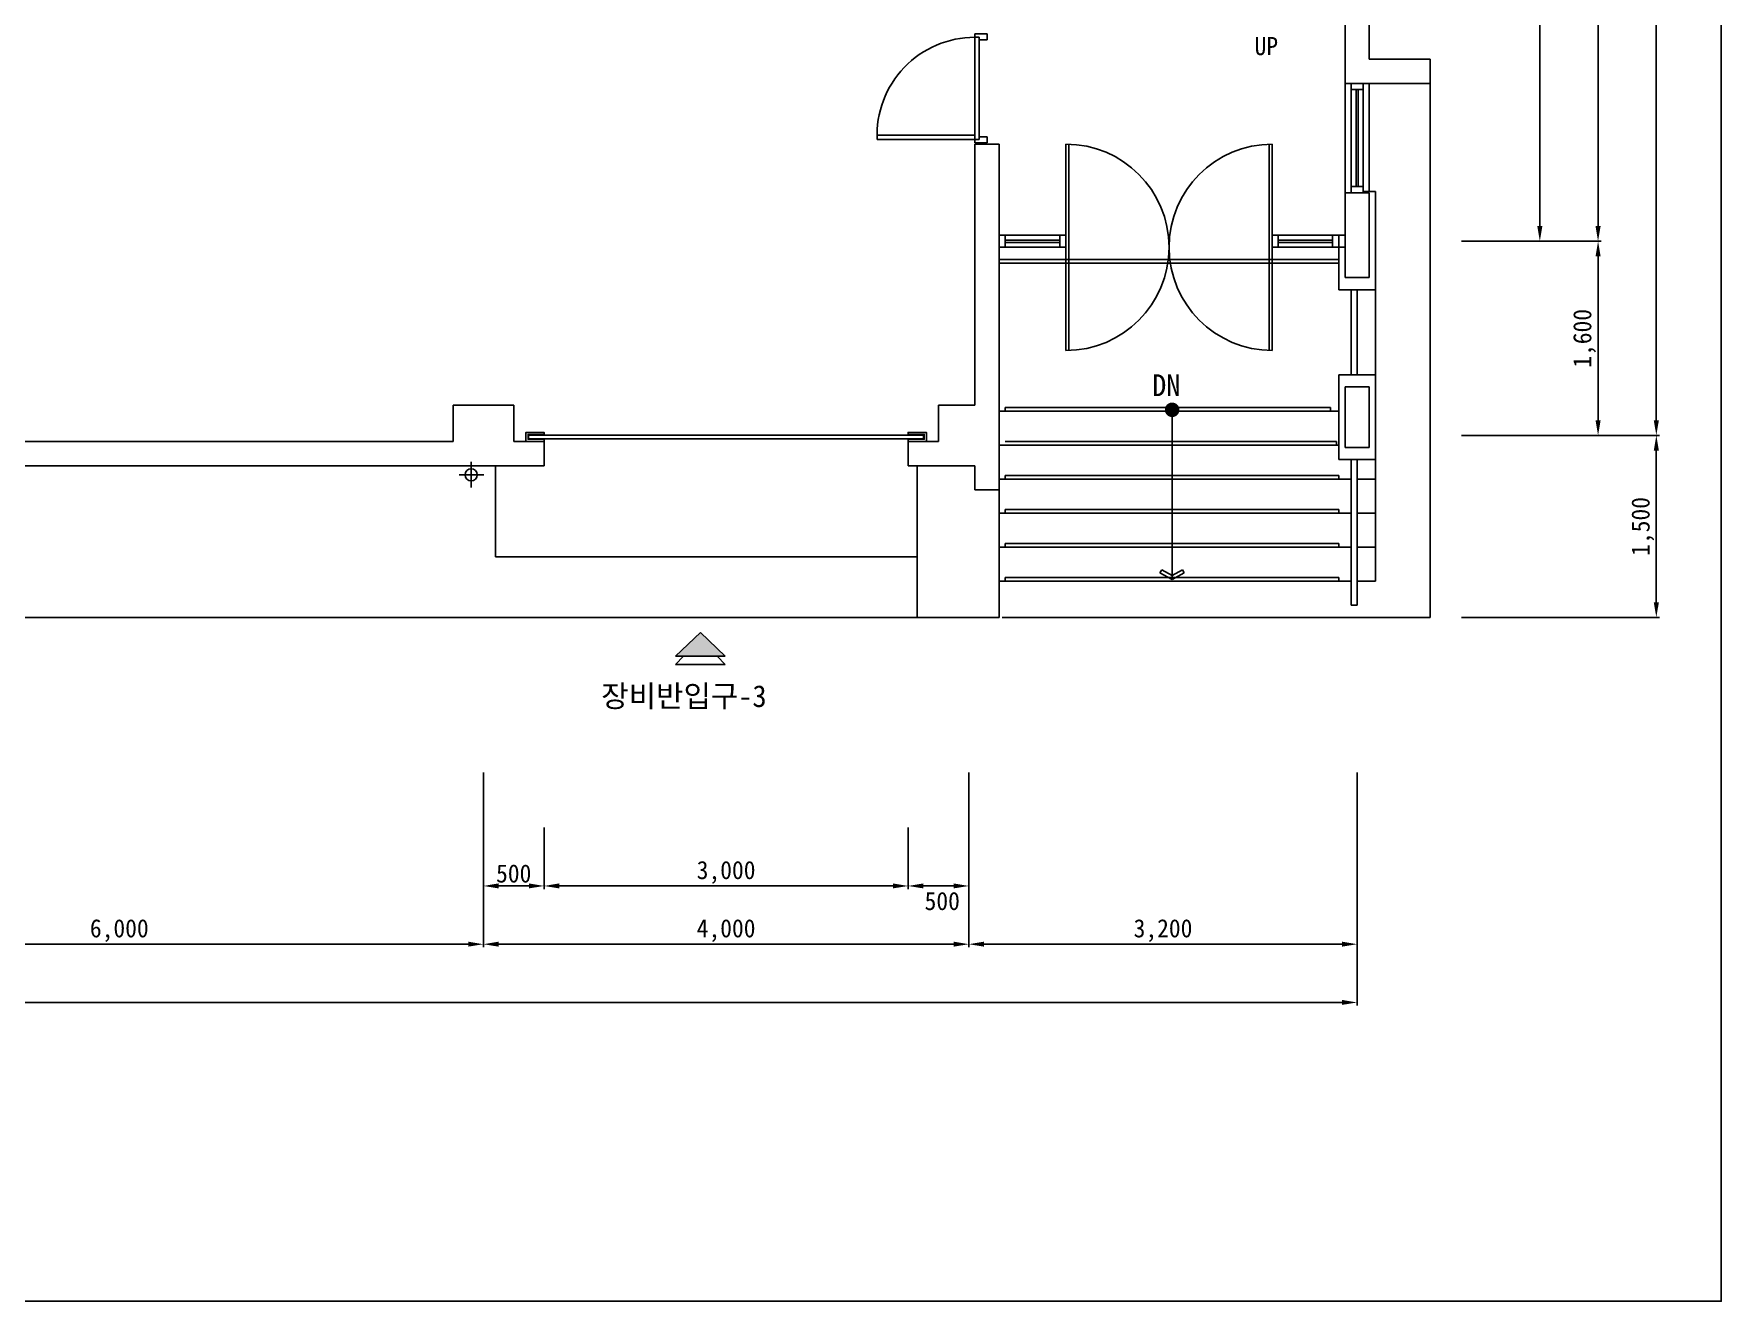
# Model space of a CAD drawing. Header units: millimetres. Extents: x -163045 to -123245, y -266638 to -235393.
# Drawn here: x -137150 to -123245, y -266638 to -256193 of the extents above; entities that cross this region are included whole.
import ezdxf
from ezdxf.enums import TextEntityAlignment as Align

# ---------------------------------------------------------------- set-up
doc = ezdxf.new("R2010")
doc.units = ezdxf.units.MM
doc.layers.add('TX-PAPR', color=2, linetype='Continuous', plot=False)
doc.layers.add('TZ-BASE', color=253, linetype='Continuous')
doc.layers.add('TZ-DIMS', color=1, linetype='Continuous')
doc.styles.get("Standard").update_dxf_attribs({"font": 'GulimChe.ttf'})
doc.dimstyles.new('D50', dxfattribs={"dimscale": 50, "dimtxt": 3, "dimasz": 2.5, "dimexe": 0.5, "dimexo": 0.5, "dimgap": 0.5, "dimtad": 1, "dimdec": 0, "dimzin": 1, "dimdsep": 46, "dimlunit": 6, "dimtxsty": 'Standard', "dimcen": 1, "dimclrd": 1, "dimclre": 1, "dimclrt": 3, "dimadec": 0, "dimazin": 0, "dimtfac": 1, "dimtdec": 0, "dimtix": 1, "dimtmove": 2, "dimatfit": 3, "dimfxl": 0, "dimtvp": 2, "dimlwd": -1, "dimlwe": -1, "dimarcsym": 0})

# ---------------------------------------------------------------- blocks, each defined once
blk = doc.blocks.new('*D1067')
at = {"layer": 'DEFPOINTS', "color": 0, "ltscale": 0.1}
for p in [(-125411, -250503), (-125411, -259503), (-123780, -259503)]:
    blk.add_point(p, dxfattribs=at)
at = {"layer": 'TZ-DIMS', "color": 1, "ltscale": 0.1}
for p, q in [((-125386, -250503), (-123755, -250503)), ((-123780, -250628), (-123780, -259378)), ((-125386, -259503), (-123755, -259503))]:
    blk.add_line(p, q, dxfattribs=at)
for points in [[(-123801, -250628), (-123759, -250628), (-123780, -250503)], [(-123801, -259378), (-123759, -259378), (-123780, -259503)]]:
    blk.add_solid(points, dxfattribs=at)
at = {"layer": 'TZ-DIMS', "color": 3, "ltscale": 0.1, "insert": (-123891, -255003), "char_height": 150, "attachment_point": 5, "rotation": 90}
blk.add_mtext('9,000', dxfattribs=at)
blk = doc.blocks.new('*D1074')
at = {"layer": 'DEFPOINTS', "color": 0, "ltscale": 0.1}
for p in [(-157445, -262682), (-126245, -262682), (-157445, -264176)]:
    blk.add_point(p, dxfattribs=at)
at = {"layer": 'TZ-DIMS', "color": 1, "ltscale": 0.1}
for p, q in [((-157445, -262707), (-157445, -264201)), ((-126245, -262707), (-126245, -264201)), ((-126370, -264176), (-157320, -264176))]:
    blk.add_line(p, q, dxfattribs=at)
for points in [[(-157320, -264155), (-157320, -264196), (-157445, -264176)], [(-126370, -264155), (-126370, -264196), (-126245, -264176)]]:
    blk.add_solid(points, dxfattribs=at)
at = {"layer": 'TZ-DIMS', "color": 3, "ltscale": 0.1, "insert": (-141845, -264064), "char_height": 150, "attachment_point": 5}
blk.add_mtext('31,200', dxfattribs=at)
blk = doc.blocks.new('*D1075')
at = {"layer": 'DEFPOINTS', "color": 0, "ltscale": 0.1}
for p in [(-129445, -262256), (-126245, -262256), (-126245, -263696)]:
    blk.add_point(p, dxfattribs=at)
at = {"layer": 'TZ-DIMS', "color": 1, "ltscale": 0.1}
for p, q in [((-129445, -262281), (-129445, -263721)), ((-126245, -262281), (-126245, -263721)), ((-129320, -263696), (-126370, -263696))]:
    blk.add_line(p, q, dxfattribs=at)
for points in [[(-129320, -263675), (-129320, -263716), (-129445, -263696)], [(-126370, -263675), (-126370, -263716), (-126245, -263696)]]:
    blk.add_solid(points, dxfattribs=at)
at = {"layer": 'TZ-DIMS', "color": 3, "ltscale": 0.1, "insert": (-127845, -263584), "char_height": 150, "attachment_point": 5}
blk.add_mtext('3,200', dxfattribs=at)
blk = doc.blocks.new('*D1079')
at = {"layer": 'DEFPOINTS', "color": 0, "ltscale": 0.1}
for p in [(-129945, -262710), (-129445, -262710), (-129945, -263216)]:
    blk.add_point(p, dxfattribs=at)
at = {"layer": 'TZ-DIMS', "color": 1, "ltscale": 0.1}
for p, q in [((-129945, -262735), (-129945, -263241)), ((-129445, -262735), (-129445, -263241)), ((-129570, -263216), (-129820, -263216))]:
    blk.add_line(p, q, dxfattribs=at)
for points in [[(-129820, -263195), (-129820, -263236), (-129945, -263216)], [(-129570, -263195), (-129570, -263236), (-129445, -263216)]]:
    blk.add_solid(points, dxfattribs=at)
at = {"layer": 'TZ-DIMS', "color": 3, "ltscale": 0.1, "insert": (-129664, -263341), "char_height": 150, "attachment_point": 5}
blk.add_mtext('500', dxfattribs=at)
blk = doc.blocks.new('*D1080')
at = {"layer": 'DEFPOINTS', "color": 0, "ltscale": 0.1}
for p in [(-132945, -262710), (-129945, -262710), (-132945, -263216)]:
    blk.add_point(p, dxfattribs=at)
at = {"layer": 'TZ-DIMS', "color": 1, "ltscale": 0.1}
for p, q in [((-132945, -262735), (-132945, -263241)), ((-129945, -262735), (-129945, -263241)), ((-130070, -263216), (-132820, -263216))]:
    blk.add_line(p, q, dxfattribs=at)
for points in [[(-132820, -263195), (-132820, -263236), (-132945, -263216)], [(-130070, -263195), (-130070, -263236), (-129945, -263216)]]:
    blk.add_solid(points, dxfattribs=at)
at = {"layer": 'TZ-DIMS', "color": 3, "ltscale": 0.1, "insert": (-131445, -263104), "char_height": 150, "attachment_point": 5}
blk.add_mtext('3,000', dxfattribs=at)
blk = doc.blocks.new('*D1081')
at = {"layer": 'DEFPOINTS', "color": 0, "ltscale": 0.1}
for p in [(-133445, -262710), (-132945, -262710), (-133445, -263216)]:
    blk.add_point(p, dxfattribs=at)
at = {"layer": 'TZ-DIMS', "color": 1, "ltscale": 0.1}
for p, q in [((-133445, -262735), (-133445, -263241)), ((-132945, -262735), (-132945, -263241)), ((-133070, -263216), (-133320, -263216))]:
    blk.add_line(p, q, dxfattribs=at)
for points in [[(-133320, -263195), (-133320, -263236), (-133445, -263216)], [(-133070, -263195), (-133070, -263236), (-132945, -263216)]]:
    blk.add_solid(points, dxfattribs=at)
at = {"layer": 'TZ-DIMS', "color": 3, "ltscale": 0.1, "insert": (-133195, -263114), "char_height": 150, "attachment_point": 5}
blk.add_mtext('500', dxfattribs=at)
blk = doc.blocks.new('*D1086')
at = {"layer": 'DEFPOINTS', "color": 0, "ltscale": 0.1}
for p in [(-125411, -259503), (-125411, -261003), (-123780, -261003)]:
    blk.add_point(p, dxfattribs=at)
at = {"layer": 'TZ-DIMS', "color": 1, "ltscale": 0.1}
for p, q in [((-125386, -259503), (-123755, -259503)), ((-123780, -259628), (-123780, -260878)), ((-125386, -261003), (-123755, -261003))]:
    blk.add_line(p, q, dxfattribs=at)
for points in [[(-123801, -259628), (-123759, -259628), (-123780, -259503)], [(-123801, -260878), (-123759, -260878), (-123780, -261003)]]:
    blk.add_solid(points, dxfattribs=at)
at = {"layer": 'TZ-DIMS', "color": 3, "ltscale": 0.1, "insert": (-123891, -260253), "char_height": 150, "attachment_point": 5, "rotation": 90}
blk.add_mtext('1,500', dxfattribs=at)
blk = doc.blocks.new('*D1092')
at = {"layer": 'DEFPOINTS', "color": 0, "ltscale": 0.1}
for p in [(-125411, -257903), (-124260, -257903), (-125411, -259503)]:
    blk.add_point(p, dxfattribs=at)
at = {"layer": 'TZ-DIMS', "color": 1, "ltscale": 0.1}
for p, q in [((-125386, -257903), (-124235, -257903)), ((-124260, -259378), (-124260, -258028)), ((-125386, -259503), (-124235, -259503))]:
    blk.add_line(p, q, dxfattribs=at)
for points in [[(-124281, -258028), (-124239, -258028), (-124260, -257903)], [(-124281, -259378), (-124239, -259378), (-124260, -259503)]]:
    blk.add_solid(points, dxfattribs=at)
at = {"layer": 'TZ-DIMS', "color": 3, "ltscale": 0.1, "insert": (-124371, -258703), "char_height": 150, "attachment_point": 5, "rotation": 90}
blk.add_mtext('1,600', dxfattribs=at)
blk = doc.blocks.new('*D1093')
at = {"layer": 'DEFPOINTS', "color": 0, "ltscale": 0.1}
for p in [(-125411, -250503), (-124260, -250503), (-125411, -257903)]:
    blk.add_point(p, dxfattribs=at)
at = {"layer": 'TZ-DIMS', "color": 1, "ltscale": 0.1}
for p, q in [((-125386, -250503), (-124235, -250503)), ((-124260, -257778), (-124260, -250628)), ((-125386, -257903), (-124235, -257903))]:
    blk.add_line(p, q, dxfattribs=at)
for points in [[(-124281, -250628), (-124239, -250628), (-124260, -250503)], [(-124281, -257778), (-124239, -257778), (-124260, -257903)]]:
    blk.add_solid(points, dxfattribs=at)
at = {"layer": 'TZ-DIMS', "color": 3, "ltscale": 0.1, "insert": (-124371, -254203), "char_height": 150, "attachment_point": 5, "rotation": 90}
blk.add_mtext('7,400', dxfattribs=at)
blk = doc.blocks.new('*D1094')
at = {"layer": 'DEFPOINTS', "color": 0, "ltscale": 0.1}
for p in [(-139445, -262256), (-133445, -262256), (-133445, -263696)]:
    blk.add_point(p, dxfattribs=at)
at = {"layer": 'TZ-DIMS', "color": 1, "ltscale": 0.1}
for p, q in [((-139445, -262281), (-139445, -263721)), ((-133445, -262281), (-133445, -263721)), ((-139320, -263696), (-133570, -263696))]:
    blk.add_line(p, q, dxfattribs=at)
for points in [[(-139320, -263675), (-139320, -263716), (-139445, -263696)], [(-133570, -263675), (-133570, -263716), (-133445, -263696)]]:
    blk.add_solid(points, dxfattribs=at)
at = {"layer": 'TZ-DIMS', "color": 3, "ltscale": 0.1, "insert": (-136445, -263584), "char_height": 150, "attachment_point": 5}
blk.add_mtext('6,000', dxfattribs=at)
blk = doc.blocks.new('*D1095')
at = {"layer": 'DEFPOINTS', "color": 0, "ltscale": 0.1}
for p in [(-133445, -262256), (-129445, -262256), (-129445, -263696)]:
    blk.add_point(p, dxfattribs=at)
at = {"layer": 'TZ-DIMS', "color": 1, "ltscale": 0.1}
for p, q in [((-133445, -262281), (-133445, -263721)), ((-129445, -262281), (-129445, -263721)), ((-133320, -263696), (-129570, -263696))]:
    blk.add_line(p, q, dxfattribs=at)
for points in [[(-133320, -263675), (-133320, -263716), (-133445, -263696)], [(-129570, -263675), (-129570, -263716), (-129445, -263696)]]:
    blk.add_solid(points, dxfattribs=at)
at = {"layer": 'TZ-DIMS', "color": 3, "ltscale": 0.1, "insert": (-131445, -263584), "char_height": 150, "attachment_point": 5}
blk.add_mtext('4,000', dxfattribs=at)
blk = doc.blocks.new('*D1104')
at = {"layer": 'DEFPOINTS', "color": 0, "ltscale": 0.1}
for p in [(-125411, -251503, 0), (-125411, -257903), (-124740, -257903)]:
    blk.add_point(p, dxfattribs=at)
at = {"layer": 'TZ-DIMS', "color": 1, "ltscale": 0.1}
for p, q in [((-125386, -251503), (-124715, -251503)), ((-124740, -251628), (-124740, -257778)), ((-125386, -257903), (-124715, -257903))]:
    blk.add_line(p, q, dxfattribs=at)
for points in [[(-124761, -251628), (-124719, -251628), (-124740, -251503)], [(-124761, -257778), (-124719, -257778), (-124740, -257903)]]:
    blk.add_solid(points, dxfattribs=at)
at = {"layer": 'TZ-DIMS', "color": 3, "ltscale": 0.1, "insert": (-124851, -254703), "char_height": 150, "attachment_point": 5, "rotation": 90}
blk.add_mtext('6,400', dxfattribs=at)
blk = doc.blocks.new('ARROW1')
for p, q in [((0, 0), (0.286, 0.501)), ((0, 0), (0.286, -0.501)), ((0.165, 0), (0.41, 0.429)), ((0.165, 0), (0.41, -0.429)), ((0.286, 0.501), (0.41, 0.43)), ((0.286, -0.501), (0.41, -0.43))]:
    blk.add_line(p, q)
blk = doc.blocks.new('2P-D203')
at = {"color": 0}
for p, q in [((29, 50), (29, 855)), ((65, 50), (65, 856)), ((0, 50), (0, -50)), ((29, 50), (0, 50)), ((65, 50), (29, 50)), ((29, 14), (29, 50)), ((50, 14), (29, 14)), ((50, -50), (50, 14)), ((871, 14), (850, 14)), ((871, 14), (850, 14)), ((850, 14), (850, -50)), ((900, 50), (871, 50)), ((871, 50), (871, 14)), ((900, -50), (900, 50)), ((50, -50), (0, -50)), ((900, -50), (850, -50))]:
    blk.add_line(p, q, dxfattribs=at)
blk.add_arc((65, 50), 806, 0, 92.5062, dxfattribs=at)

msp = doc.modelspace()

# ---------------------------------------------------------------- hatches: boundary and pattern name
at = {"layer": 'TZ-BASE'}
msp.add_hatch(color=256, dxfattribs=at).paths.add_polyline_path([(-131862.5, -261322.5), (-131451.8, -261322.5), (-131657.2, -261128)])

# ---------------------------------------------------------------- linework, layer by layer
at = {"layer": 'TX-PAPR'}
msp.add_lwpolyline([(-163045.1, -266638.4), (-123245.1, -266638.4), (-123245.1, -240838.4), (-163045.1, -240838.4)], close=True, dxfattribs=at)
at = {"layer": 'TZ-BASE'}
for p, q in [((-126144.8, -256402.7), (-126144.8, -250252.7)), ((-126344.8, -256602.7), (-126344.8, -251602.7)), ((-129394.8, -257028.1), (-129394.8, -256202.1)), ((-129358.9, -256222.6), (-129358.9, -257042.9)), ((-126144.8, -256402.7), (-125644.8, -256402.7)), ((-125644.8, -256602.7), (-125644.8, -256402.7)), ((-126344.8, -256602.7), (-125644.8, -256602.7)), ((-126344.8, -256602.7), (-126344.8, -257502.7)), ((-126294.8, -256602.7), (-126294.8, -257502.7)), ((-126252.8, -256652.7), (-126252.8, -257452.7)), ((-126236.8, -256652.7), (-126236.8, -257452.7)), ((-126194.8, -256602.7), (-126194.8, -257502.7)), ((-126144.8, -256606.7), (-126144.8, -257496.7)), ((-125644.8, -261002.7), (-125644.8, -256602.7)), ((-129394.8, -257102.7), (-129194.8, -257102.7)), ((-129394.8, -257102.7), (-129394.8, -259252.7)), ((-129194.8, -259952.7), (-129194.8, -257102.7)), ((-128644.8, -258802.7), (-128644.8, -257102.7)), ((-128619.8, -258802.4), (-128619.8, -257103.1)), ((-126969.8, -258802.4), (-126969.8, -257103.1)), ((-126944.8, -258802.7), (-126944.8, -257102.7)), ((-126344.8, -258202.7), (-126344.8, -257502.7)), ((-126344.8, -257502.7), (-126144.8, -257502.7)), ((-126194.8, -257492.7), (-126094.8, -257492.7)), ((-126144.8, -258202.7), (-126144.8, -257502.7)), ((-126094.8, -258302.7), (-126094.8, -257492.7)), ((-129194.8, -257852.7), (-128694.8, -257852.7)), ((-129144.8, -257852.7), (-128644.8, -257852.7)), ((-129144.8, -257892.7), (-128694.8, -257892.7)), ((-129144.8, -257912.7), (-128694.8, -257912.7)), ((-126448.8, -257852.7), (-126894.8, -257852.7)), ((-126448.8, -257892.7), (-126894.8, -257892.7)), ((-126448.8, -257912.7), (-126894.8, -257912.7)), ((-126397.4, -258052.7), (-129201.4, -258052.7)), ((-129144.8, -257952.7), (-128694.8, -257952.7)), ((-126448.8, -257952.7), (-126894.8, -257952.7)), ((-126394.8, -258302.7), (-126394.8, -257952.7)), ((-126397.4, -258082.7), (-129201.4, -258082.7)), ((-126344.8, -258202.7), (-126144.8, -258202.7)), ((-126394.8, -258302.7), (-126094.8, -258302.7)), ((-126294.8, -259002.7), (-126294.8, -258302.7)), ((-126244.8, -259002.7), (-126244.8, -258302.7)), ((-126094.8, -259002.7), (-126094.8, -258302.7)), ((-126394.8, -259702.7), (-126394.8, -259002.7)), ((-126394.8, -259002.7), (-126094.8, -259002.7)), ((-126094.8, -259702.7), (-126094.8, -259002.7)), ((-126344.8, -259602.7), (-126344.8, -259102.7)), ((-126344.8, -259102.7), (-126144.8, -259102.7)), ((-126144.8, -259602.7), (-126144.8, -259102.7)), ((-133694.8, -259252.7), (-133694.8, -259552.7)), ((-133194.8, -259252.7), (-133694.8, -259252.7)), ((-133194.8, -259552.7), (-133194.8, -259252.7)), ((-129694.8, -259252.7), (-129694.8, -259552.7)), ((-129394.8, -259252.7), (-129694.8, -259252.7)), ((-129194.8, -259302.7), (-126394.8, -259302.7)), ((-129144.8, -259302.7), (-129144.8, -259272.7)), ((-129144.8, -259272.7), (-126464.8, -259272.7)), ((-127769.8, -259292), (-127769.8, -260691.3)), ((-126464.8, -259302.7), (-126464.8, -259272.7)), ((-133694.8, -259552.7), (-139194.8, -259552.7)), ((-132944.8, -259552.7), (-133194.8, -259552.7)), ((-132944.8, -259552.7), (-132944.8, -259752.7)), ((-129694.8, -259552.7), (-129944.8, -259552.7)), ((-129944.8, -259752.7), (-129944.8, -259552.7)), ((-129194.8, -259582.7), (-126394.8, -259582.7)), ((-129144.8, -259552.7), (-126414.8, -259552.7)), ((-126414.8, -259582.7), (-126414.8, -259552.7)), ((-133544.8, -259721.2), (-133544.8, -259931.9)), ((-126394.8, -259702.7), (-126094.8, -259702.7)), ((-126344.8, -259602.7), (-126144.8, -259602.7)), ((-126294.8, -259702.7), (-126294.8, -260902.7)), ((-126244.8, -259702.7), (-126244.8, -260902.7)), ((-126094.8, -259702.7), (-126094.8, -260702.7)), ((-140444.6, -259752.7), (-132944.8, -259752.7)), ((-133645.5, -259827.7), (-133442.5, -259827.7)), ((-133344.8, -259752.7), (-133344.8, -260502.7)), ((-129394.8, -259752.7), (-129944.8, -259752.7)), ((-129869.8, -261002.7), (-129869.8, -259752.7)), ((-129394.8, -259752.7), (-129394.8, -259952.7)), ((-129194.8, -259862.7), (-126294.8, -259862.7)), ((-129144.8, -259862.7), (-129144.8, -259832.7)), ((-129144.8, -259832.7), (-126394.8, -259832.7)), ((-126394.8, -259862.7), (-126394.8, -259832.7)), ((-126244.8, -259862.7), (-126094.8, -259862.7)), ((-129194.8, -259952.7), (-129394.8, -259952.7)), ((-129194.8, -261002.7), (-129194.8, -259952.7)), ((-129194.8, -260142.7), (-126294.8, -260142.7)), ((-129144.8, -260142.7), (-129144.8, -260112.7)), ((-129144.8, -260112.7), (-126394.8, -260112.7)), ((-126394.8, -260142.7), (-126394.8, -260112.7)), ((-126244.8, -260142.7), (-126094.8, -260142.7)), ((-129194.8, -260422.7), (-126294.8, -260422.7)), ((-129144.8, -260422.7), (-129144.8, -260392.7)), ((-129144.8, -260392.7), (-126394.8, -260392.7)), ((-126394.8, -260422.7), (-126394.8, -260392.7)), ((-126244.8, -260422.7), (-126094.8, -260422.7)), ((-133344.8, -260502.7), (-129869.8, -260502.7)), ((-129194.8, -260702.7), (-126294.8, -260702.7)), ((-129144.8, -260702.7), (-129144.8, -260672.7)), ((-129144.8, -260672.7), (-126394.8, -260672.7)), ((-126394.8, -260702.7), (-126394.8, -260672.7)), ((-126244.8, -260702.7), (-126094.8, -260702.7)), ((-126294.8, -260902.7), (-126244.8, -260902.7)), ((-129194.8, -261002.7), (-157694.8, -261002.7)), ((-131862.5, -261322.5), (-131657.2, -261128)), ((-131451.8, -261322.5), (-131657.2, -261128)), ((-129194.8, -261002.7), (-129294.8, -261002.7)), ((-129169.8, -261002.7), (-125644.8, -261002.7)), ((-131451.8, -261322.5), (-131862.5, -261322.5)), ((-131862.5, -261391.6), (-131795.6, -261322.5)), ((-131451.8, -261391.6), (-131862.5, -261391.6)), ((-131451.8, -261391.6), (-131518.7, -261322.5))]:
    msp.add_line(p, q, dxfattribs=at)
for points in [[(-126194.8, -256602.7), (-126194.8, -256652.7), (-126294.8, -256652.7), (-126294.8, -256602.7)], [(-126194.8, -257502.7), (-126194.8, -257452.7), (-126294.8, -257452.7), (-126294.8, -257502.7)], [(-129144.8, -257852.7), (-129194.8, -257852.7), (-129194.8, -257952.7), (-129144.8, -257952.7)], [(-128644.8, -257852.7), (-128694.8, -257852.7), (-128694.8, -257952.7), (-128644.8, -257952.7)], [(-126944.8, -257852.7), (-126894.8, -257852.7), (-126894.8, -257952.7), (-126944.8, -257952.7)], [(-126344.8, -257852.7), (-126448.8, -257852.7), (-126448.8, -257952.7), (-126344.8, -257952.7)], [(-126448.8, -257852.7), (-126394.8, -257852.7), (-126394.8, -257952.7), (-126448.8, -257952.7)], [(-132944.8, -259552.7), (-133094.8, -259552.7), (-133094.8, -259477.7), (-132944.8, -259477.7), (-132944.8, -259495.2), (-133076.8, -259495.2), (-133076.8, -259535.2), (-132944.8, -259535.2)], [(-129944.8, -259552.7), (-129794.8, -259552.7), (-129794.8, -259477.7), (-129944.8, -259477.7), (-129944.8, -259495.2), (-129812.8, -259495.2), (-129812.8, -259535.2), (-129944.8, -259535.2)]]:
    msp.add_lwpolyline(points, close=True, dxfattribs=at)
at = {"layer": 'TZ-BASE', "const_width": 60}
msp.add_lwpolyline([(-127769.8, -259262, 1), (-127769.8, -259322, 1)], format="xyb", close=True, dxfattribs=at)
at = {"layer": 'TZ-BASE'}
msp.add_lwpolyline([(-129817.8, -259530.2), (-129817.8, -259500.2), (-133071.8, -259500.2), (-133071.8, -259530.2), (-129817.8, -259530.2)], dxfattribs=at)
msp.add_circle((-133544.8, -259827.7), 50, dxfattribs=at)
for centre, start, end in [((-128644.8, -257952.7), 270, 90), ((-126944.8, -257952.7), 90, 270)]:
    msp.add_arc(centre, 850, start, end, dxfattribs=at)

# ---------------------------------------------------------------- block references
at = {"layer": 'TZ-BASE', "rotation": 90}
msp.add_blockref('2P-D203', (-129344.8, -257092.7), dxfattribs=at)
at = {"layer": 'TZ-BASE', "xscale": 200, "yscale": 200, "zscale": 200, "rotation": 90.00000000000416}
msp.add_blockref('ARROW1', (-127769.8, -260691.3), dxfattribs=at)

# ---------------------------------------------------------------- texts
at = {"layer": 'TZ-BASE'}
for s, height, p in [('UP', 150, (-126993.7, -256369, 0.3)), ('DN', 180, (-127817.9, -259179.3))]:
    msp.add_text(s, height=height, dxfattribs=at).set_placement(p, align=Align.CENTER)
msp.add_text('장비반입구-3', height=180, dxfattribs=at).set_placement((-132473.4, -261741.4))

# ---------------------------------------------------------------- dimensions: what is measured, and where the dimension line sits
at = {"layer": 'TZ-DIMS', "ltscale": 0.1}
for base, p1, p2, angle, picture, middle in [((-123780.2, -259502.7), (-125410.9, -250502.7), (-125410.9, -259502.7), 270, '*D1067', (-123891.2, -255002.7)), ((-124260.2, -250502.7), (-125410.9, -257902.7), (-125410.9, -250502.7), 270, '*D1093', (-124371.3, -254202.7)), ((-124740.2, -257902.7), (-125410.9, -251502.7, 0.3), (-125410.9, -257902.7), 270, '*D1104', (-124851.3, -254702.7)), ((-124260.2, -257902.7), (-125410.9, -259502.7), (-125410.9, -257902.7), 270, '*D1092', (-124371.3, -258702.7)), ((-123780.2, -261002.7), (-125410.9, -259502.7), (-125410.9, -261002.7), 270, '*D1086', (-123891.3, -260252.7)), ((-133444.8, -263695.5), (-139444.8, -262256.4), (-133444.8, -262256.4), 180, '*D1094', (-136444.8, -263584.5)), ((-129444.8, -263695.5), (-133444.8, -262256.4), (-129444.8, -262256.4), 180, '*D1095', (-131444.8, -263584.4)), ((-133444.8, -263215.5), (-132944.8, -262710), (-133444.8, -262710), 180, '*D1081', (-133194.8, -263113.8)), ((-132944.8, -263215.5), (-129944.8, -262710), (-132944.8, -262710), 180, '*D1080', (-131444.8, -263104.5))]:
    dim = msp.add_linear_dim(base=base, p1=p1, p2=p2, angle=angle, dimstyle='D50', dxfattribs=at)
    dim.commit()
    dim.dimension.update_dxf_attribs({"geometry": picture, "text_midpoint": middle})
for base, p1, p2, picture, middle in [((-126244.8, -263695.5), (-129444.8, -262256.4), (-126244.8, -262256.4), '*D1075', (-127844.8, -263584.5)), ((-157444.8, -264175.5), (-126244.8, -262682.1), (-157444.8, -262682.1), '*D1074', (-141844.8, -264064.4))]:
    dim = msp.add_linear_dim(base=base, p1=p1, p2=p2, dimstyle='D50', dxfattribs=at)
    dim.commit()
    dim.dimension.update_dxf_attribs({"geometry": picture, "text_midpoint": middle})
dim = msp.add_linear_dim(base=(-129944.8, -263215.5), p1=(-129444.8, -262710), p2=(-129944.8, -262710), angle=180, dimstyle='D50', dxfattribs=at)
dim.commit()
dim.dimension.update_dxf_attribs({"geometry": '*D1079', "text_midpoint": (-129664, -263340.5), "dimtype": 160})

doc.saveas('drawing.dxf')
